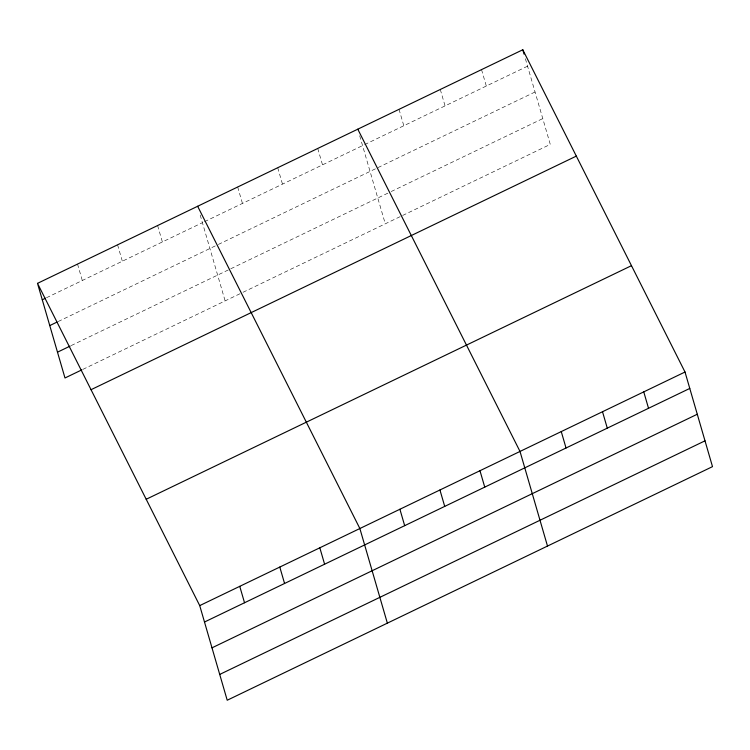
<?xml version="1.0" encoding="UTF-8"?>
<svg xmlns="http://www.w3.org/2000/svg" width="750" height="750" viewBox="0 0 750 750"><rect width="100%" height="100%" fill="white"/><g stroke="black" fill="none" stroke-linecap="round" stroke-linejoin="round"><path stroke-width="0.56" stroke-dasharray="3.75 2.81" d="M46.481 297.741L202.416 222.684M204.525 221.672L362.559 145.603M364.622 144.609L527.55 66.188M58.2 321.525L217.284 244.95M218.344 244.444L535.05 91.988M71.194 345.581L390.159 192.047M391.191 191.55L542.775 118.584M82.903 369.356L241.988 292.781M243.047 292.275L550.275 144.394L525.328 58.519M481.537 69.619L486.3 86.034M440.287 89.475L445.059 105.891M399.037 109.331L403.809 125.747M359.691 135.75L385.275 223.809M317.747 148.453L322.519 164.878M277.716 167.728L282.488 184.144M237.675 187.003L242.447 203.419M200.184 215.025L225.131 300.9M157.603 225.544L162.375 241.959M117.572 244.809L122.344 261.234M77.531 264.084L82.303 280.5"/><path stroke-width="1.12" d="M37.5 283.359L522.788 49.762L685.012 372.019L712.5 466.641L227.213 700.237L199.725 605.606L37.5 283.359L64.987 377.981L81.844 369.862M42.272 299.775L45.431 298.256M49.772 325.584L57.141 322.031M57.497 352.172L70.134 346.088M91.031 389.7L576.319 156.113M146.194 499.266L631.472 265.678M199.725 605.606L685.012 372.019M204.497 622.022L689.775 388.434M211.997 647.831L697.275 414.244M219.722 674.428L705 440.831M357.787 129.188L520.012 451.444L547.5 546.066M197.644 206.269L359.869 528.525L387.356 623.147M643.762 391.875L648.525 408.291M522.788 49.762L524.053 54.141M602.512 411.731L607.284 428.147M561.262 431.588L566.034 448.003M479.972 470.709L484.744 487.125M439.941 489.984L444.713 506.4M399.9 509.25L404.672 525.675M319.828 547.8L324.6 564.216M279.797 567.066L284.569 583.481M239.756 586.341L244.528 602.756"/></g></svg>
